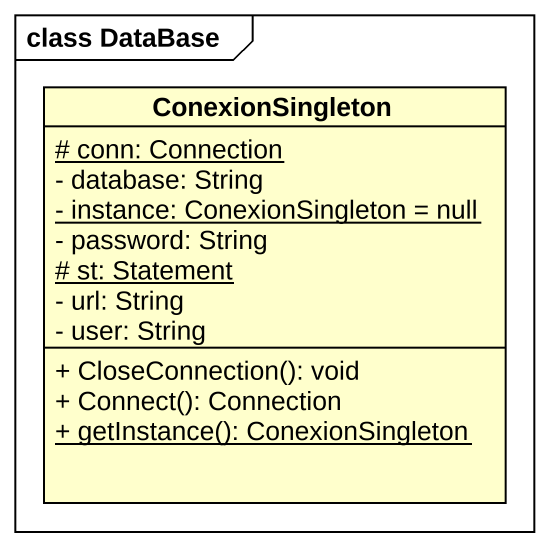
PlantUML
@startuml
mainframe class DataBase
hide circle
hide empty members
skinparam classAttributeIconSize 0
class ConexionSingleton {
  {static} # conn: Connection
  - database: String
  {static} - instance: ConexionSingleton = null
  - password: String
  {static} # st: Statement
  - url: String
  - user: String
  + CloseConnection(): void
  + Connect(): Connection
  {static} + getInstance(): ConexionSingleton
}
@enduml
